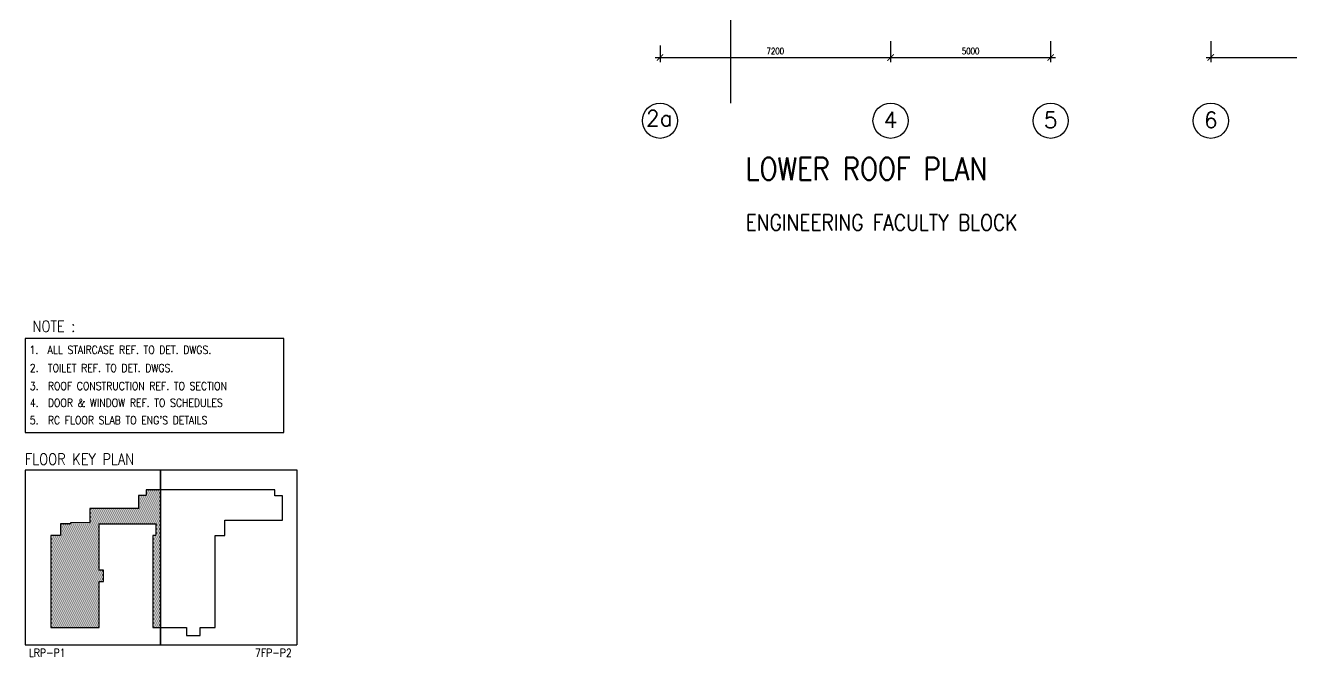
# Model space of a CAD drawing. Extents: x 2687779 to 2997471, y -863049 to -631414.
# Drawn here: x 2873484 to 2913029, y -863049 to -843318 of the extents above; entities that cross this region are included whole.
import ezdxf
from ezdxf.enums import TextEntityAlignment as Align

# ---------------------------------------------------------------- set-up
doc = ezdxf.new("R2010")
doc.units = 0
doc.header["$LTSCALE"] = 10
doc.header["$MEASUREMENT"] = 0
doc.header["$PDMODE"] = 34
doc.linetypes.add('DASHED', pattern=[0.75, 0.5, -0.25])
doc.layers.get('0').update_dxf_attribs({"linetype": 'CONTINUOUS'})
doc.layers.get('DEFPOINTS').update_dxf_attribs({"linetype": 'CONTINUOUS'})
for name, color, linetype in [('DIM', 7, 'CONTINUOUS'), ('GRID-T', 7, 'CONTINUOUS'), ('LINE', 7, 'CONTINUOUS'), ('PL', 5, 'CONTINUOUS'), ('T50', 3, 'CONTINUOUS'), ('WALL', 2, 'CONTINUOUS')]:
    doc.layers.add(name, color=color, linetype=linetype)
doc.styles.add('ROMANS', font='romans.shx', dxfattribs={"width": 0.8, "height": 100})
doc.styles.get("Standard").update_dxf_attribs({"font": 'ROMANS.SHX'})
doc.dimstyles.new('STANDARD$0', dxfattribs={"dimscale": 0, "dimtxt": 8, "dimasz": 6, "dimexe": 1, "dimexo": 1, "dimgap": 3, "dimtad": 1, "dimdec": 0, "dimlfac": -1, "dimrnd": 1, "dimzin": 0, "dimdsep": 46, "dimtxsty": 'Standard', "dimcen": 0, "dimclrd": 5, "dimclre": 250, "dimadec": 0, "dimazin": 0, "dimtfac": 1, "dimtdec": 4, "dimtofl": 0, "dimtmove": 0, "dimatfit": 3, "dimfxl": 1, "dimtolj": 1, "dimtzin": 0, "dimarcsym": 0})

# ---------------------------------------------------------------- blocks, each defined once
blk = doc.blocks.new('_ARCHTICK')
at = {"color": 0, "linetype": 'ByBlock', "const_width": 0.15}
blk.add_lwpolyline([(-0.5, -0.5), (0.5, 0.5)], dxfattribs=at)
blk = doc.blocks.new('*D104')
at = {"layer": 'DEFPOINTS', "color": 0, "transparency": 16777216}
for p in [(2893304, -843802), (2900504, -843802), (2900504, -844322)]:
    blk.add_point(p, dxfattribs=at)
at = {"layer": 'DIM', "color": 7, "lineweight": -2, "transparency": 16777216}
for p, q in [((2893304, -843952), (2893304, -844472)), ((2900504, -843952), (2900504, -844472)), ((2893154, -844322), (2900654, -844322))]:
    blk.add_line(p, q, dxfattribs=at)
at = {"layer": 'DIM', "color": 7, "lineweight": -2, "transparency": 16777216, "xscale": 200, "yscale": 200, "zscale": 200, "rotation": 180}
blk.add_blockref('_ARCHTICK', (2893304, -844322), dxfattribs=at)
at = {"layer": 'DIM', "color": 7, "lineweight": -2, "transparency": 16777216, "xscale": 200, "yscale": 200, "zscale": 200}
blk.add_blockref('_ARCHTICK', (2900504, -844322), dxfattribs=at)
at = {"layer": 'DIM', "color": 7, "transparency": 16777216, "insert": (2896904, -844122), "char_height": 200, "attachment_point": 5, "style": 'ROMANS'}
blk.add_mtext('\\A1;7200', dxfattribs=at)
blk = doc.blocks.new('*D120')
at = {"layer": 'DEFPOINTS', "color": 0, "transparency": 16777216}
for p in [(2900503, -843662), (2905503, -843662), (2905503, -844324)]:
    blk.add_point(p, dxfattribs=at)
at = {"layer": 'DIM', "color": 7, "lineweight": -2, "transparency": 16777216}
for p, q in [((2900503, -843812), (2900503, -844474)), ((2905503, -843812), (2905503, -844474)), ((2900353, -844324), (2905653, -844324))]:
    blk.add_line(p, q, dxfattribs=at)
at = {"layer": 'DIM', "color": 7, "lineweight": -2, "transparency": 16777216, "xscale": 200, "yscale": 200, "zscale": 200, "rotation": 180}
blk.add_blockref('_ARCHTICK', (2900503, -844324), dxfattribs=at)
at = {"layer": 'DIM', "color": 7, "lineweight": -2, "transparency": 16777216, "xscale": 200, "yscale": 200, "zscale": 200}
blk.add_blockref('_ARCHTICK', (2905503, -844324), dxfattribs=at)
at = {"layer": 'DIM', "color": 7, "transparency": 16777216, "insert": (2903003, -844124), "char_height": 200, "attachment_point": 5, "style": 'ROMANS'}
blk.add_mtext('\\A1;5000', dxfattribs=at)
blk = doc.blocks.new('*D121')
at = {"layer": 'DEFPOINTS', "color": 0, "transparency": 16777216}
for p in [(2910504, -843662), (2938504, -843662), (2938504, -844324)]:
    blk.add_point(p, dxfattribs=at)
at = {"layer": 'DIM', "color": 7, "lineweight": -2, "transparency": 16777216}
for p, q in [((2910504, -843812), (2910504, -844474)), ((2938504, -843812), (2938504, -844474)), ((2910354, -844324), (2938654, -844324))]:
    blk.add_line(p, q, dxfattribs=at)
at = {"layer": 'DIM', "color": 7, "lineweight": -2, "transparency": 16777216, "xscale": 200, "yscale": 200, "zscale": 200, "rotation": 180}
blk.add_blockref('_ARCHTICK', (2910504, -844324), dxfattribs=at)
at = {"layer": 'DIM', "color": 7, "lineweight": -2, "transparency": 16777216, "xscale": 200, "yscale": 200, "zscale": 200}
blk.add_blockref('_ARCHTICK', (2938504, -844324), dxfattribs=at)
at = {"layer": 'DIM', "color": 7, "transparency": 16777216, "insert": (2924504, -844124), "char_height": 200, "attachment_point": 5, "style": 'ROMANS'}
blk.add_mtext('\\A1;28000', dxfattribs=at)

msp = doc.modelspace()

# ---------------------------------------------------------------- hatches: boundary and pattern name
at = {"layer": 'PL', "linetype": 'Continuous'}
h = msp.add_hatch(dxfattribs=at)
h.set_pattern_fill('DOTS', color=6, scale=1000, style=0)
h.set_pattern_definition([(0, (1463785.31, -3806.485), (31.25, 62.5), [0, -62.5])])
h.paths.add_polyline_path([(2877554.9, -858902.1), (2877554.9, -859262.1), (2877464.9, -859262.1), (2877464.9, -862142.1), (2877708.7, -862142.1), (2877708.7, -857840.1), (2877254.9, -857840.1), (2877254.9, -858016.1), (2877014.9, -858016.1), (2877014.9, -858422.1), (2875496.9, -858422.1), (2875496.9, -858869.1), (2874895.3, -858869.1), (2874895.3, -858902.1), (2874584.9, -858902.1), (2874584.9, -859262.1), (2874284.9, -859262.1), (2874284.9, -862142.1), (2875784.9, -862142.1), (2875784.9, -860702.1), (2875919.9, -860702.1), (2875919.9, -860342.1), (2875784.9, -860341.6), (2875784.9, -858902.1)])

# ---------------------------------------------------------------- linework, layer by layer
at = {"layer": 'GRID-T', "color": 7}
for centre in [(2893304.5, -846300.6), (2900504.5, -846300.6), (2905504.5, -846300.6), (2910504.5, -846300.6)]:
    msp.add_circle(centre, 550, dxfattribs=at)
at = {"layer": 'LINE', "linetype": 'Continuous'}
msp.add_lwpolyline([(2873483.6, -856043.9), (2881551.7, -856043.9), (2881551.7, -853107.8), (2873483.6, -853107.8)], close=True, dxfattribs=at)
at = {"layer": 'PL', "color": 33, "linetype": 'DASHED'}
for points in [[(2873483.6, -862674), (2877708.7, -862674), (2877708.7, -857225.1), (2873483.6, -857225.1)], [(2877708.7, -862674), (2881969.6, -862674), (2881969.6, -857225.1), (2877708.7, -857225.1)]]:
    msp.add_lwpolyline(points, close=True, dxfattribs=at)
at = {"layer": 'PL', "color": 2, "linetype": 'Continuous'}
msp.add_lwpolyline([(2874284.9, -859262.1), (2874284.9, -862142.1), (2875784.9, -862142.1), (2875784.9, -860702.1), (2875919.9, -860702.1), (2875919.9, -860342.1), (2875784.9, -860341.6), (2875784.9, -858902.1), (2877554.9, -858902.1), (2877554.9, -859262.1), (2877464.9, -859262.1), (2877464.9, -862142.1), (2878514.9, -862142.1), (2878514.9, -862382.1), (2878946.9, -862382.1), (2878946.9, -862142.1), (2879414.9, -862142.1), (2879414.9, -859262.1), (2879714.9, -859262.1), (2879714.9, -858782.1), (2881514.9, -858782.1), (2881514.9, -858017.8), (2881274.9, -858017.8), (2881274.9, -857840.1), (2877254.9, -857840.1), (2877254.9, -858016.1), (2877014.9, -858016.1), (2877014.9, -858422.1), (2875496.9, -858422.1), (2875496.9, -858869.1), (2874895.3, -858869.1), (2874895.3, -858902.1), (2874584.9, -858902.1), (2874584.9, -859262.1), (2874284.9, -859262.1)], dxfattribs=at)
at = {"layer": 'WALL', "color": 8}
msp.add_line((2895504.5, -777329.5), (2895504.5, -845750.6), dxfattribs=at)

# ---------------------------------------------------------------- texts
at = {"color": 4, "style": 'ROMANS', "width": 0.85}
for s, height, p in [('LOWER ROOF PLAN', 700, (2895978.9, -848153.6)), ('ENGINEERING FACULTY BLOCK', 500, (2895980, -849731.6))]:
    msp.add_text(s, height=height, dxfattribs=at).set_placement(p)
at = {"layer": 'GRID-T', "color": 3, "style": 'ROMANS'}
for s, p in [('2a', (2892865, -846473.6)), ('4', (2900289.3, -846526.3)), ('5', (2905289.3, -846526.3)), ('6', (2910289.3, -846526.3))]:
    msp.add_text(s, height=500, dxfattribs=at).set_placement(p)
at = {"layer": 'T50', "color": 3, "style": 'ROMANS', "width": 0.85}
msp.add_text('NOTE :', height=350, dxfattribs=at).set_placement((2874375.9, -852723.6, 1895.1), align=Align.MIDDLE)
at = {"layer": 'T50', "color": 2, "style": 'ROMANS', "width": 0.85}
for s, p in [('1.  ALL STAIRCASE REF. TO DET. DWGS.', (2873615.4, -853584.9)), ('2.  TOILET REF. TO DET. DWGS.', (2873623.4, -854153.5)), ('3.  ROOF CONSTRUCTION REF. TO SECTION', (2873623.4, -854716.3)), ('4.  DOOR & WINDOW REF. TO SCHEDULES', (2873623.4, -855241.3)), ("5.  RC FLOOR SLAB TO ENG'S DETAILS", (2873623.4, -855784.3)), ('LRP-P1', (2873593.7, -863049.4)), ('7FP-P2', (2880655.9, -863049.4))]:
    msp.add_text(s, height=250, dxfattribs=at).set_placement(p)
at = {"layer": 'T50', "color": 3, "style": 'ROMANS', "width": 0.85}
msp.add_text('FLOOR KEY PLAN', height=350, dxfattribs=at).set_placement((2873468.7, -857048.5))

# ---------------------------------------------------------------- dimensions: what is measured, and where the dimension line sits
at = {"layer": 'DIM'}
for base, p1, p2, picture, middle in [((2900504.5, -844321.9), (2893304.5, -843801.8), (2900504.5, -843801.8), '*D104', (2896904.5, -844121.9)), ((2905502.7, -844323.7), (2900502.7, -843661.8), (2905502.7, -843661.8), '*D120', (2903002.7, -844123.7)), ((2938504.5, -844323.7), (2910504.5, -843661.8), (2938504.5, -843661.8), '*D121', (2924504.5, -844123.7))]:
    dim = msp.add_linear_dim(base=base, p1=p1, p2=p2, dimstyle='STANDARD$0', override={"dimscale": 100, "dimtxt": 2, "dimasz": 2, "dimexe": 1.5, "dimexo": 1.5, "dimgap": 1, "dimtxsty": 'ROMANS', "dimblk": 'ARCHTICK', "dimdle": 1.5, "dimclrd": 7, "dimclre": 7, "dimclrt": 7, "dimtdec": 0, "dimtmove": 2}, dxfattribs=at)
    dim.commit()
    dim.dimension.update_dxf_attribs({"geometry": picture, "text_midpoint": middle})

doc.saveas('drawing.dxf')
